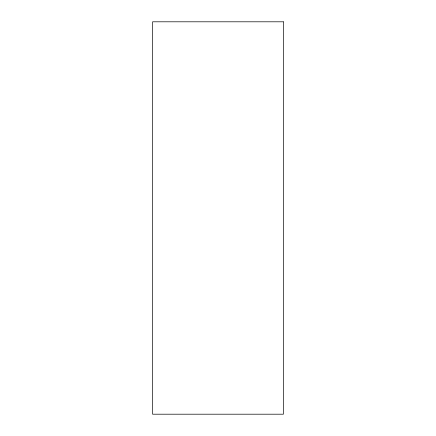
<?xml version="1.0" encoding="UTF-8"?>
<svg xmlns="http://www.w3.org/2000/svg" width="436" height="436" viewBox="0 0 436 436"><rect width="100%" height="100%" fill="white"/><g stroke="black" fill="none" stroke-linecap="round" stroke-linejoin="round"><path stroke-width="0.65" d="M283.4 21.8L152.6 21.8L152.6 414.2L283.4 414.2L283.4 21.8"/></g></svg>
